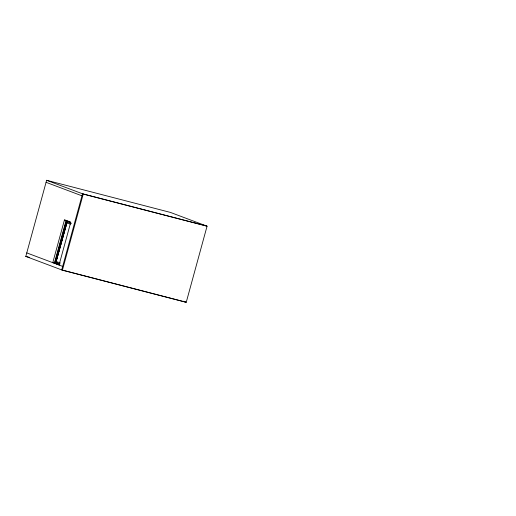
<?xml version="1.0" encoding="UTF-8"?>
<svg xmlns="http://www.w3.org/2000/svg" width="516" height="516" viewBox="0 0 516 516"><rect width="100%" height="100%" fill="white"/><g stroke="black" fill="none" stroke-linecap="round" stroke-linejoin="round"><path stroke-width="0.77" d="M25.8 256.42L46.627 180.29L170.448 212.424L207.064 226.189L186.237 302.318L62.41 270.184L25.8 256.42L29.696 257.432M66.525 220.493L64.448 219.958L52.767 262.67L58.295 264.102M66.1 220.384L54.412 263.096L59.301 264.934M59.927 264.044L55.044 262.212L66.171 221.532L71.053 223.37M56.147 261.451L66.899 222.854L56.147 261.451L60.327 263.018M66.828 222.435L55.986 261.98M59.043 265.031L70.731 222.319L64.448 219.958M62.41 270.184L83.237 194.055L46.627 180.29M206.361 225.931L82.541 193.797L61.714 269.926L185.534 302.06M83.237 194.055L207.064 226.189M55.044 262.212L56.953 262.709M46.072 182.322L81.986 195.828M66.796 220.648L70.286 221.957M69.815 222.712L71.202 223.228M66.719 222.802L70.389 224.163M183.29 301.215L186.237 302.318M56.283 262.334L57.669 262.857M56.328 263.592L57.721 264.115M26.768 252.892L62.681 266.398"/></g></svg>
